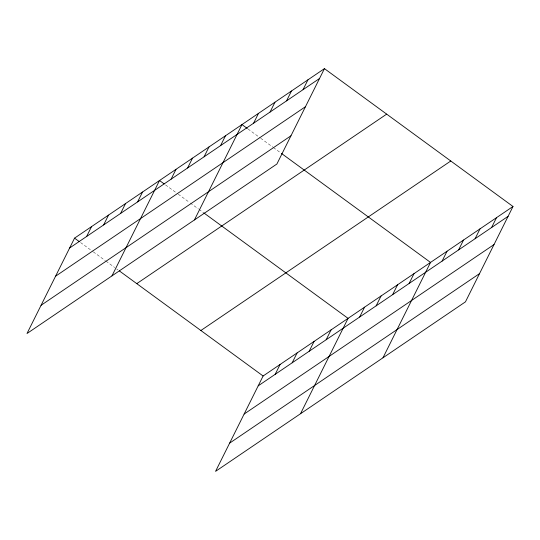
<?xml version="1.0" encoding="UTF-8"?>
<svg xmlns="http://www.w3.org/2000/svg" width="540" height="540" viewBox="0 0 540 540"><rect width="100%" height="100%" fill="white"/><g stroke="black" fill="none" stroke-linecap="round" stroke-linejoin="round"><path stroke-width="0.41" stroke-dasharray="2.7 2.03" d="M248.002 128.979L260.044 137.781M260.712 138.274L272.761 147.076M273.429 147.569L280.787 152.948M165.537 184.916L177.579 193.718M178.247 194.211L189.621 202.527M190.289 203.013L198.322 208.886M198.99 209.372L203 212.308M80.568 242.548L92.61 251.357M93.278 251.843L105.327 260.651M105.995 261.137L114.689 267.496M116.701 268.967L118.037 269.946"/><path stroke-width="0.81" d="M324.446 68.634L74.547 238.147L27 333.511L276.899 164.005L324.446 68.634L513 206.489L465.453 301.853L215.554 471.366L263.101 375.995L513 206.489M86.63 236.473L91.544 226.625M103.626 224.944L108.533 215.096M120.616 213.422L125.53 203.566M137.612 201.893L142.519 192.044M111.969 275.879L159.516 180.515L164.201 183.938M171.099 179.179L176.006 169.324M187.589 167.987L192.503 158.139M204.086 156.803L208.994 146.954M220.577 145.611L225.491 135.763M194.434 219.942L241.981 124.578L247.334 128.486M253.564 123.242L258.478 113.386M270.054 112.05L274.968 102.202M286.551 100.865L291.465 91.01M303.041 89.674L307.955 79.826M275.184 374.321L280.091 364.473M292.174 362.792L297.088 352.944M309.17 351.27L314.078 341.415M326.16 339.741L331.074 329.893M300.517 413.728L348.064 318.364L203.675 212.8M359.647 317.027L364.561 307.179M376.144 305.836L381.051 295.988M392.634 294.651L397.548 284.803M409.131 283.466L414.038 273.611M382.988 357.791L430.535 262.426L281.455 153.434M442.112 261.09L447.026 251.235M458.608 249.899L463.523 240.05M475.099 238.714L480.013 228.859M491.596 227.522L496.51 217.674M69.633 248.002L319.538 78.489M55.566 276.217L305.465 106.704M41.067 305.296L290.972 135.783M136.769 283.642L386.674 114.129M200.88 330.507L450.779 160.994M258.188 385.85L508.086 216.338M244.121 414.065L494.019 244.559M229.622 443.144L479.52 273.632M74.547 238.147L79.231 241.576M119.374 270.918L263.101 375.995"/></g></svg>
